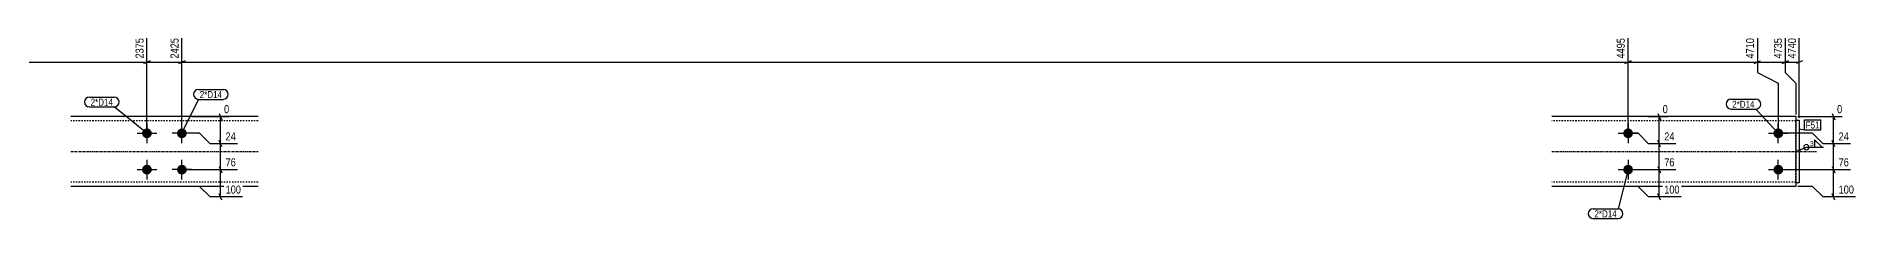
# Model space of a CAD drawing. Header units: millimetres. Extents: x 7 to 25696, y -5 to 1530.
# Drawn here: x 2328 to 4932, y 7 to 268 of the extents above; entities that cross this region are included whole.
import ezdxf

# ---------------------------------------------------------------- set-up
doc = ezdxf.new("R2010")
doc.units = ezdxf.units.MM
doc.linetypes.add('DXK_LINE_DOT2', pattern=[3.9198, 1.9599, -1.9599])
doc.linetypes.add('DXK_LINE_DOT3', pattern=[5.9187, 2.979, -0.9799, 0.9799, -0.9799])
for name, color, linetype in [('MÅLSÆTNING', 7, 'Continuous'), ('STÅL', 7, 'Continuous'), ('TEKST', 7, 'Continuous')]:
    doc.layers.add(name, color=color, linetype=linetype)
doc.styles.add('Arial Narrow', font='ARIALN.TTF', dxfattribs={"height": 0.2})

msp = doc.modelspace()

# ---------------------------------------------------------------- hatches: boundary and pattern name
at = {"layer": 'STÅL', "linetype": 'Continuous'}
for points in [[(2486.6, 136.2, -1), (2486.6, 122.2, -1)], [(2536.6, 122.2, -1), (2536.6, 136.2, -1)], [(4606.6, 136.2, -1), (4606.6, 122.2, -1)], [(4821.6, 136.2, -1), (4821.6, 122.2, -1)], [(2486.6, 84.2, -1), (2486.6, 70.2, -1)], [(2536.6, 70.2, -1), (2536.6, 84.2, -1)], [(4606.6, 84.2, -1), (4606.6, 70.2, -1)], [(4821.6, 84.2, -1), (4821.6, 70.2, -1)]]:
    msp.add_hatch(color=96, dxfattribs=at).paths.add_polyline_path(points)

# ---------------------------------------------------------------- linework, layer by layer
at = {"layer": 'MÅLSÆTNING', "color": 7, "linetype": 'Continuous'}
for p, q in [((2486.6, 132.2), (2486.6, 265.4)), ((2536.6, 132.2), (2536.6, 265.4)), ((2536.6, 132.2), (2536.6, 265.4)), ((4606.6, 132.2), (4606.6, 265.4)), ((4791.6, 265.4), (4791.6, 216.1)), ((4831.6, 265.4), (4831.6, 216.1)), ((4851.6, 151.2), (4851.6, 265.4)), ((416.6, 231.1), (2486.6, 231.1)), ((2482.1, 229.3), (2491.1, 232.9)), ((2541.1, 232.9), (2532.1, 229.3)), ((2532.1, 229.3), (2541.1, 232.9)), ((2536.6, 231.1), (4606.6, 231.1)), ((4602.1, 229.3), (4611.1, 232.9)), ((4787.1, 229.3), (4796.1, 232.9)), ((4791.6, 216.1), (4821.6, 201.1)), ((4791.6, 216.1), (4821.6, 201.1)), ((4836.1, 232.9), (4827.1, 229.3)), ((4831.6, 216.1), (4846.6, 201.1)), ((4831.6, 216.1), (4846.6, 201.1)), ((4856.1, 232.9), (4847.1, 229.3)), ((4821.6, 201.1), (4821.6, 132.2)), ((4821.6, 201.1), (4821.6, 132.2)), ((4846.6, 201.1), (4846.6, 156.2)), ((4846.6, 201.1), (4846.6, 156.2)), ((2590.1, 157.7), (2593.7, 148.7)), ((4649.2, 157.7), (4652.8, 148.7)), ((4898.8, 157.7), (4902.4, 148.7)), ((2551, 153.2), (2604.4, 153.2)), ((4634.6, 153.2), (4663.4, 153.2)), ((4849.6, 153.2), (4913, 153.2)), ((4900.6, 114.2), (4900.6, 153.2)), ((2561.9, 129.2), (2539.6, 129.2)), ((2561.9, 129.2), (2539.6, 129.2)), ((2576.9, 114.2), (2561.9, 129.2)), ((2576.9, 114.2), (2561.9, 129.2)), ((2616, 114.2), (2576.9, 114.2)), ((2593.7, 109.7), (2590.1, 118.7)), ((2591.9, 77.2), (2591.9, 114.2)), ((4621, 129.2), (4609.6, 129.2)), ((4621, 129.2), (4609.6, 129.2)), ((4636, 114.2), (4621, 129.2)), ((4636, 114.2), (4621, 129.2)), ((4675.1, 114.2), (4636, 114.2)), ((4652.8, 109.7), (4649.2, 118.7)), ((4651, 77.2), (4651, 114.2)), ((4870.6, 129.2), (4824.6, 129.2)), ((4870.6, 129.2), (4824.6, 129.2)), ((4885.6, 114.2), (4870.6, 129.2)), ((4885.6, 114.2), (4870.6, 129.2)), ((4924.7, 114.2), (4885.6, 114.2)), ((4924.7, 114.2), (4885.6, 114.2)), ((4902.4, 109.7), (4898.8, 118.7)), ((4902.4, 109.7), (4898.8, 118.7)), ((4900.6, 77.2), (4900.6, 114.2)), ((2590.1, 81.7), (2593.7, 72.7)), ((2590.1, 81.7), (2593.7, 72.7)), ((4649.2, 81.7), (4652.8, 72.7)), ((4649.2, 81.7), (4652.8, 72.7)), ((4898.8, 81.7), (4902.4, 72.7)), ((4898.8, 81.7), (4902.4, 72.7)), ((2539.6, 77.2), (2616, 77.2)), ((2539.6, 77.2), (2616, 77.2)), ((2561.9, 53.2), (2539.6, 53.2)), ((2576.9, 38.2), (2561.9, 53.2)), ((2591.9, 38.2), (2591.9, 77.2)), ((4609.6, 77.2), (4675.1, 77.2)), ((4609.6, 77.2), (4675.1, 77.2)), ((4621, 53.2), (4609.6, 53.2)), ((4636, 38.2), (4621, 53.2)), ((4651, 38.2), (4651, 77.2)), ((4824.6, 77.2), (4924.7, 77.2)), ((4824.6, 77.2), (4924.7, 77.2)), ((4870.6, 53.2), (4849.6, 53.2)), ((4885.6, 38.2), (4870.6, 53.2)), ((4900.6, 38.2), (4900.6, 77.2)), ((2623.4, 38.2), (2576.9, 38.2)), ((2593.7, 33.7), (2590.1, 42.7)), ((4682.4, 38.2), (4636, 38.2)), ((4652.8, 33.7), (4649.2, 42.7)), ((4932, 38.2), (4885.6, 38.2)), ((4902.4, 33.7), (4898.8, 42.7))]:
    msp.add_line(p, q, dxfattribs=at)
at = {"layer": 'STÅL', "color": 2, "linetype": 'Continuous'}
for p, q in [((2645.6, 153.2), (2377.6, 153.2)), ((4846.6, 153.2), (4497.6, 153.2)), ((4846.6, 153.2), (4846.6, 152.3)), ((4846.6, 152.3), (4846.6, 149.7)), ((4846.6, 149.7), (4846.6, 53.2)), ((4846.6, 148.2), (4851.6, 148.2)), ((4851.6, 148.2), (4851.6, 58.2)), ((2645.6, 53.2), (2377.6, 53.2)), ((4846.6, 53.2), (4497.6, 53.2)), ((4851.6, 58.2), (4846.6, 58.2))]:
    msp.add_line(p, q, dxfattribs=at)
at = {"layer": 'STÅL', "color": 7, "linetype": 'DXK_LINE_DOT2'}
for p, q in [((2645.6, 147.2), (2377.6, 147.2)), ((4846.6, 147.2), (4497.6, 147.2)), ((4846.6, 58.2), (4846.6, 148.2)), ((2645.6, 59.2), (2377.6, 59.2)), ((4846.6, 59.2), (4497.6, 59.2))]:
    msp.add_line(p, q, dxfattribs=at)
at = {"layer": 'STÅL', "color": 96, "linetype": 'Continuous'}
for p, q in [((2486.6, 143.2), (2486.6, 115.2)), ((2536.6, 115.2), (2536.6, 143.2)), ((4606.6, 143.2), (4606.6, 115.2)), ((4821.6, 115.2), (4821.6, 143.2)), ((2472.6, 129.2), (2500.6, 129.2)), ((2550.6, 129.2), (2522.6, 129.2)), ((4592.6, 129.2), (4620.6, 129.2)), ((4807.6, 129.2), (4835.6, 129.2)), ((2486.6, 91.2), (2486.6, 63.2)), ((2536.6, 63.2), (2536.6, 91.2)), ((4606.6, 91.2), (4606.6, 63.2)), ((4821.6, 63.2), (4821.6, 91.2)), ((2472.6, 77.2), (2500.6, 77.2)), ((2550.6, 77.2), (2522.6, 77.2)), ((4592.6, 77.2), (4620.6, 77.2)), ((4807.6, 77.2), (4835.6, 77.2))]:
    msp.add_line(p, q, dxfattribs=at)
at = {"layer": 'STÅL', "color": 7, "linetype": 'DXK_LINE_DOT3'}
for p, q in [((2377.6, 103.2), (2645.6, 103.2)), ((4497.6, 103.2), (4876.6, 103.2))]:
    msp.add_line(p, q, dxfattribs=at)

# ---------------------------------------------------------------- wipeouts: each hides what was drawn before it
at = {"color": 0}
for points in [[(2437.9, 168.7), (2437.9, 179.2), (2406, 179.2), (2406, 168.7)], [(4590.4, 9), (4590.4, 19.5), (4558.4, 19.5), (4558.4, 9)]]:
    msp.add_wipeout(points, dxfattribs=at).dxf.layer = 'TEKST'

# ---------------------------------------------------------------- next in the draw order: wipeouts: each hides what was drawn before it
at = {"color": 0, "linetype": 'Continuous'}
for points in [[(2484.2, 267.8), (2467.4, 267.8), (2467.4, 233.8), (2484.2, 233.8)], [(4604.2, 267.8), (4587.4, 267.8), (4587.4, 233.8), (4604.2, 233.8)], [(4915.4, 155.6), (4915.4, 172.4), (4903.3, 172.4), (4903.3, 155.6)], [(2616.3, 116.6), (2616.3, 133.4), (2596.8, 133.4), (2596.8, 116.6)], [(4675.3, 116.6), (4675.3, 133.4), (4655.9, 133.4), (4655.9, 116.6)], [(4924.9, 116.6), (4924.9, 133.4), (4905.5, 133.4), (4905.5, 116.6)], [(2616.3, 79.6), (2616.3, 96.4), (2596.8, 96.4), (2596.8, 79.6)], [(4675.3, 79.6), (4675.3, 96.4), (4655.9, 96.4), (4655.9, 79.6)], [(4924.9, 79.6), (4924.9, 96.4), (4905.5, 96.4), (4905.5, 79.6)], [(2623.6, 40.6), (2623.6, 57.4), (2596.8, 57.4), (2596.8, 40.6)], [(4682.6, 40.6), (4682.6, 57.4), (4655.9, 57.4), (4655.9, 40.6)], [(4932.2, 40.6), (4932.2, 57.4), (4905.5, 57.4), (4905.5, 40.6)]]:
    msp.add_wipeout(points, dxfattribs=at).dxf.layer = 'MÅLSÆTNING'
at = {"color": 0}
for points in [[(2437.9, 168.7), (2437.9, 179.2), (2406, 179.2), (2406, 168.7)], [(4787.6, 165.7), (4787.6, 176.2), (4755.6, 176.2), (4755.6, 165.7)], [(4880.7, 136.1), (4880.7, 146.6), (4860.8, 146.6), (4860.8, 136.1)], [(4872.1, 110.2), (4872.1, 118.9), (4866.3, 118.9), (4866.3, 110.2)], [(4590.4, 9), (4590.4, 19.5), (4558.4, 19.5), (4558.4, 9)]]:
    msp.add_wipeout(points, dxfattribs=at).dxf.layer = 'TEKST'

# ---------------------------------------------------------------- next in the draw order: hatches: boundary and pattern name
at = {"layer": 'TEKST', "linetype": 'Continuous'}
msp.add_hatch(color=3, dxfattribs=at).paths.add_polyline_path([(4854.3, 104.3), (4846.6, 103.2), (4852.9, 107.7)])

# ---------------------------------------------------------------- next in the draw order: linework, layer by layer
at = {"layer": 'MÅLSÆTNING', "color": 7, "linetype": 'Continuous'}
for p, q in [((2486.6, 132.2), (2486.6, 265.4)), ((4606.6, 132.2), (4606.6, 265.4)), ((2491.1, 232.9), (2482.1, 229.3)), ((2486.6, 231.1), (2536.6, 231.1)), ((4611.1, 232.9), (4602.1, 229.3)), ((4606.6, 231.1), (4791.6, 231.1)), ((2591.9, 114.2), (2591.9, 153.2)), ((4651, 114.2), (4651, 153.2)), ((2616, 114.2), (2576.9, 114.2)), ((2593.7, 109.7), (2590.1, 118.7)), ((4675.1, 114.2), (4636, 114.2)), ((4652.8, 109.7), (4649.2, 118.7))]:
    msp.add_line(p, q, dxfattribs=at)
at = {"layer": 'TEKST', "color": 7, "linetype": 'Continuous'}
for p, q in [((2404.2, 181), (2439.7, 181)), ((2404.2, 166.9), (2439.7, 166.9)), ((2486.6, 129.2), (2439.7, 166.9)), ((4606.6, 77.2), (4592.2, 21.3)), ((4556.6, 21.3), (4592.2, 21.3)), ((4556.6, 7.2), (4592.2, 7.2))]:
    msp.add_line(p, q, dxfattribs=at)
at = {"layer": 'TEKST', "color": 3, "linetype": 'Continuous'}
for p, q in [((4846.6, 103.2), (4861.7, 109.3)), ((4861.7, 109.3), (4886.5, 109.3)), ((4884.4, 109.3), (4873.6, 120)), ((4873.6, 120), (4873.6, 109.3)), ((4873.6, 109.3), (4884.4, 109.3))]:
    msp.add_line(p, q, dxfattribs=at)
at = {"layer": 'TEKST', "color": 7, "linetype": 'Continuous'}
for centre, start, end in [((2404.2, 174), 90, 270), ((2439.7, 174), 270, 90), ((4556.6, 14.2), 90, 270), ((4592.2, 14.2), 270, 90)]:
    msp.add_arc(centre, 7.05, start, end, dxfattribs=at)
at = {"layer": 'TEKST', "color": 3, "linetype": 'Continuous'}
for start, end in [(90, 270), (270, 90)]:
    msp.add_arc((4861.7, 109.3), 3.75, start, end, dxfattribs=at)

# ---------------------------------------------------------------- next in the draw order: texts
at = {"layer": 'MÅLSÆTNING', "color": 3, "linetype": 'Continuous', "style": 'Arial Narrow'}
for s, p in [('2375', (2481.8, 236.2)), ('4495', (4601.8, 236.2))]:
    msp.add_text(s, height=11.45, rotation=90.0002, dxfattribs=at).set_placement(p)
for s, height, p in [('0', 11.5, (4905.7, 158)), ('24', 11.45, (2599.2, 119)), ('24', 11.45, (4658.3, 119)), ('24', 11.45, (4907.9, 119)), ('76', 11.45, (2599.2, 82)), ('76', 11.45, (4658.3, 82)), ('76', 11.45, (4907.9, 82)), ('100', 11.45, (2599.2, 43)), ('100', 11.45, (4658.3, 43)), ('100', 11.45, (4907.9, 43))]:
    msp.add_text(s, height=height, dxfattribs=at).set_placement(p)
at = {"layer": 'TEKST', "color": 3, "style": 'Arial Narrow'}
for s, height, p in [('2*D14', 10.02, (2406, 168.7)), ('3', 7.16, (4866.9, 110.8)), ('2*D14', 10.02, (4558.4, 9))]:
    msp.add_text(s, height=height, dxfattribs=at).set_placement(p)

# ---------------------------------------------------------------- next in the draw order: wipeouts: each hides what was drawn before it
at = {"color": 0}
for points in [[(4787.6, 165.7), (4787.6, 176.2), (4755.6, 176.2), (4755.6, 165.7)], [(4880.7, 136.1), (4880.7, 146.6), (4860.8, 146.6), (4860.8, 136.1)]]:
    msp.add_wipeout(points, dxfattribs=at).dxf.layer = 'TEKST'

# ---------------------------------------------------------------- next in the draw order: linework, layer by layer
at = {"layer": 'TEKST', "color": 7, "linetype": 'Continuous'}
for p, q in [((4753.8, 178), (4789.4, 178)), ((4753.8, 163.9), (4789.4, 163.9)), ((4821.6, 129.2), (4789.4, 163.9)), ((4851.2, 135.7), (4859, 134.3)), ((4859, 148.4), (4882.5, 148.4)), ((4859, 134.3), (4859, 148.4)), ((4859, 134.3), (4882.5, 134.3)), ((4882.5, 134.3), (4882.5, 148.4))]:
    msp.add_line(p, q, dxfattribs=at)
for centre, start, end in [((4753.8, 171), 90, 270), ((4789.4, 171), 270, 90)]:
    msp.add_arc(centre, 7.05, start, end, dxfattribs=at)

# ---------------------------------------------------------------- next in the draw order: texts
at = {"layer": 'TEKST', "color": 3, "style": 'Arial Narrow'}
for s, p in [('2*D14', (4755.6, 165.7)), ('F51', (4860.8, 136.1))]:
    msp.add_text(s, height=10.02, dxfattribs=at).set_placement(p)

# ---------------------------------------------------------------- next in the draw order: wipeouts: each hides what was drawn before it
at = {"color": 0, "linetype": 'Continuous'}
for points in [[(2534.2, 267.8), (2517.4, 267.8), (2517.4, 233.8), (2534.2, 233.8)], [(4789.2, 267.8), (4772.4, 267.8), (4772.4, 233.8), (4789.2, 233.8)], [(2606.8, 155.6), (2606.8, 172.4), (2594.6, 172.4), (2594.6, 155.6)], [(4665.8, 155.6), (4665.8, 172.4), (4653.7, 172.4), (4653.7, 155.6)]]:
    msp.add_wipeout(points, dxfattribs=at).dxf.layer = 'MÅLSÆTNING'

# ---------------------------------------------------------------- next in the draw order: linework, layer by layer
at = {"layer": 'MÅLSÆTNING', "color": 7, "linetype": 'Continuous'}
for p, q in [((4791.6, 265.4), (4791.6, 216.1)), ((4787.1, 229.3), (4796.1, 232.9)), ((4791.6, 231.1), (4831.6, 231.1))]:
    msp.add_line(p, q, dxfattribs=at)

# ---------------------------------------------------------------- next in the draw order: texts
at = {"layer": 'MÅLSÆTNING', "color": 3, "linetype": 'Continuous', "style": 'Arial Narrow'}
for s, p in [('2425', (2531.8, 236.2)), ('4710', (4786.8, 236.2))]:
    msp.add_text(s, height=11.45, rotation=90.0002, dxfattribs=at).set_placement(p)
for p in [(2597, 158), (4656.1, 158)]:
    msp.add_text('0', height=11.5, dxfattribs=at).set_placement(p)

# ---------------------------------------------------------------- next in the draw order: wipeouts: each hides what was drawn before it
at = {"color": 0, "linetype": 'Continuous'}
msp.add_wipeout([(4829.2, 267.8), (4812.4, 267.8), (4812.4, 233.8), (4829.2, 233.8)], dxfattribs=at).dxf.layer = 'MÅLSÆTNING'
at = {"color": 0}
msp.add_wipeout([(2594.2, 179.6), (2594.2, 190.1), (2562.2, 190.1), (2562.2, 179.6)], dxfattribs=at).dxf.layer = 'TEKST'

# ---------------------------------------------------------------- next in the draw order: linework, layer by layer
at = {"layer": 'MÅLSÆTNING', "color": 7, "linetype": 'Continuous'}
for p, q in [((4831.6, 265.4), (4831.6, 216.1)), ((4827.1, 229.3), (4836.1, 232.9)), ((4831.6, 231.1), (4851.6, 231.1))]:
    msp.add_line(p, q, dxfattribs=at)

# ---------------------------------------------------------------- next in the draw order: texts
at = {"layer": 'MÅLSÆTNING', "color": 3, "linetype": 'Continuous', "style": 'Arial Narrow'}
msp.add_text('4735', height=11.45, rotation=90.0002, dxfattribs=at).set_placement((4826.8, 236.2))

# ---------------------------------------------------------------- next in the draw order: wipeouts: each hides what was drawn before it
at = {"color": 0}
msp.add_wipeout([(2594.2, 179.6), (2594.2, 190.1), (2562.2, 190.1), (2562.2, 179.6)], dxfattribs=at).dxf.layer = 'TEKST'

# ---------------------------------------------------------------- next in the draw order: linework, layer by layer
at = {"layer": 'TEKST', "color": 7, "linetype": 'Continuous'}
for p, q in [((2560.4, 191.9), (2596, 191.9)), ((2536.6, 129.2), (2560.4, 177.8)), ((2560.4, 177.8), (2596, 177.8))]:
    msp.add_line(p, q, dxfattribs=at)
for centre, start, end in [((2560.4, 184.9), 90, 270), ((2596, 184.9), 270, 90)]:
    msp.add_arc(centre, 7.05, start, end, dxfattribs=at)

# ---------------------------------------------------------------- next in the draw order: texts
at = {"layer": 'TEKST', "color": 3, "style": 'Arial Narrow'}
msp.add_text('2*D14', height=10.02, dxfattribs=at).set_placement((2562.2, 179.6))

# ---------------------------------------------------------------- next in the draw order: wipeouts: each hides what was drawn before it
at = {"color": 0, "linetype": 'Continuous'}
msp.add_wipeout([(4849.2, 267.8), (4832.4, 267.8), (4832.4, 233.8), (4849.2, 233.8)], dxfattribs=at).dxf.layer = 'MÅLSÆTNING'

# ---------------------------------------------------------------- next in the draw order: texts
at = {"layer": 'MÅLSÆTNING', "color": 3, "linetype": 'Continuous', "style": 'Arial Narrow'}
msp.add_text('4740', height=11.45, rotation=90.0002, dxfattribs=at).set_placement((4846.8, 236.2))

doc.saveas('drawing.dxf')
